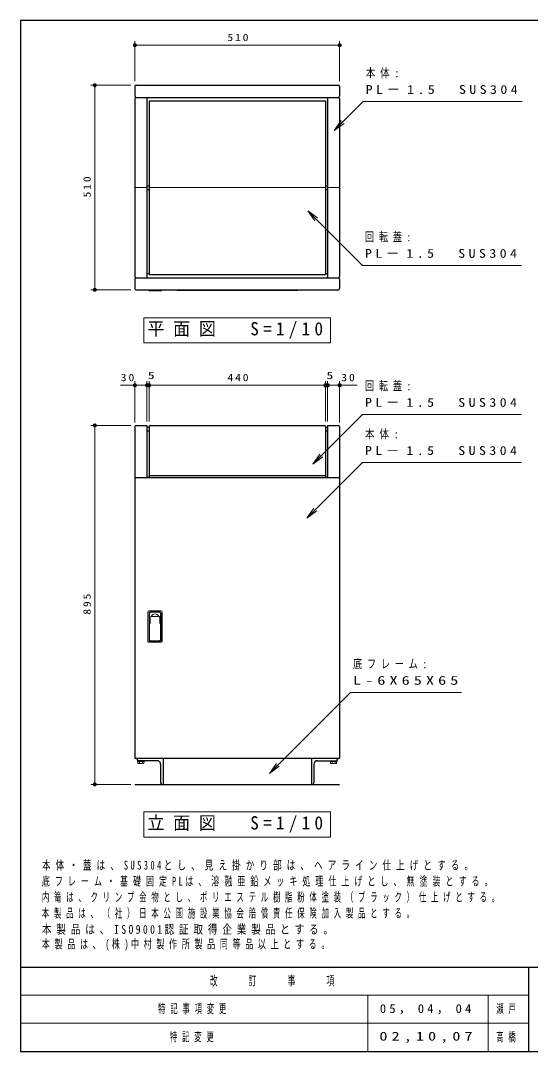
# Model space of a CAD drawing. Units: millimetres on the paper, scale 1:10. Extents: x -365 to 12, y -47 to 257.
# Drawn here: x -365 to -238, y 0 to 257 of the extents above; entities that cross this region are included whole.
import ezdxf
from ezdxf.enums import TextEntityAlignment as Align

# ---------------------------------------------------------------- set-up
doc = ezdxf.new("R2010")
doc.units = ezdxf.units.MM
doc.layers.add('LY_1', color=7, linetype='Continuous', lineweight=13)
doc.layers.add('LY_2', color=7, linetype='Continuous', lineweight=13)
doc.styles.add('ＭＳ ゴシック', font='')
doc.styles.get('ＭＳ ゴシック').set_extended_font_data('MS Gothic')

# ---------------------------------------------------------------- blocks, each defined once
blk = doc.blocks.new('filled_dot')
at = {"color": 0, "linetype": 'Continuous', "lineweight": -2, "const_width": 1.25}
blk.add_lwpolyline([(-0.625, 0, 1), (0.625, 0, 1)], format="xyb", close=True, dxfattribs=at)

msp = doc.modelspace()

# ---------------------------------------------------------------- linework, layer by layer
at = {"layer": 'LY_1'}
for p, q in [((-336.517, 241.871), (-336.517, 251.871)), ((-285.517, 241.871), (-285.517, 251.871)), ((-336.517, 250.871), (-285.517, 250.871)), ((-337.517, 240.871), (-347.517, 240.871)), ((-346.517, 189.871), (-346.517, 240.871)), ((-286.898, 229.602), (-285.131, 232.077)), ((-286.898, 229.602), (-284.777, 231.724)), ((-284.424, 231.37), (-286.898, 229.602)), ((-336.517, 215.371), (-333.517, 215.371)), ((-333.017, 215.371), (-289.017, 215.371)), ((-288.517, 215.371), (-285.517, 215.371)), ((-291.71, 207.088), (-293.478, 209.563)), ((-293.478, 209.563), (-291.003, 207.795)), ((-293.478, 209.563), (-291.356, 207.441)), ((-337.517, 189.871), (-347.517, 189.871)), ((-333.267, 189.871), (-329.767, 189.871)), ((-333.267, 189.761), (-333.267, 189.871)), ((-333.267, 189.761), (-329.767, 189.761)), ((-333.017, 189.651), (-333.267, 189.761)), ((-333.017, 189.651), (-330.017, 189.651)), ((-330.017, 189.651), (-329.767, 189.761)), ((-329.767, 189.761), (-329.767, 189.871)), ((-287.767, 182.921), (-334.267, 182.921)), ((-334.267, 182.921), (-334.267, 176.621)), ((-287.767, 176.621), (-287.767, 182.921)), ((-334.267, 176.621), (-287.767, 176.621)), ((-336.517, 156.77), (-336.517, 167.07)), ((-333.517, 157.07), (-333.517, 167.07)), ((-333.017, 157.07), (-333.017, 167.07)), ((-289.017, 157.07), (-289.017, 167.07)), ((-288.517, 157.07), (-288.517, 167.07)), ((-285.517, 156.77), (-285.517, 167.07)), ((-340.129, 166.07), (-333.517, 166.07)), ((-333.517, 166.07), (-331.186, 166.07)), ((-333.017, 166.07), (-289.017, 166.07)), ((-289.017, 166.07), (-286.686, 166.07)), ((-288.517, 166.07), (-281.194, 166.07)), ((-337.517, 156.07), (-347.517, 156.07)), ((-346.517, 66.57), (-346.517, 156.07)), ((-292.212, 146.445), (-290.445, 148.92)), ((-292.212, 146.445), (-290.091, 148.567)), ((-289.737, 148.213), (-292.212, 146.445)), ((-333.017, 143.563), (-289.017, 143.563)), ((-293.684, 132.974), (-291.916, 135.449)), ((-293.684, 132.974), (-291.563, 135.095)), ((-291.209, 134.742), (-293.684, 132.974)), ((-333.267, 109.62), (-333.267, 102.22)), ((-333.067, 109.82), (-329.967, 109.82)), ((-333.017, 109.37), (-333.017, 102.47)), ((-332.917, 108.97), (-332.917, 102.87)), ((-332.817, 109.57), (-330.217, 109.57)), ((-332.717, 108.22), (-332.717, 106.67)), ((-332.517, 108.42), (-330.517, 108.42)), ((-332.417, 109.47), (-330.617, 109.47)), ((-330.317, 108.22), (-330.317, 106.67)), ((-330.117, 108.97), (-330.117, 102.87)), ((-330.017, 109.37), (-330.017, 102.47)), ((-329.767, 109.62), (-329.767, 102.22)), ((-332.917, 106.67), (-332.717, 106.67)), ((-330.317, 106.67), (-330.117, 106.67)), ((-333.067, 102.02), (-329.967, 102.02)), ((-332.817, 102.27), (-330.217, 102.27)), ((-332.417, 102.37), (-330.617, 102.37)), ((-335.867, 72.47), (-335.867, 72.31)), ((-334.167, 72.31), (-335.867, 72.31)), ((-335.767, 72.31), (-335.767, 71.76)), ((-335.417, 72.31), (-335.417, 71.76)), ((-334.617, 72.31), (-334.617, 71.76)), ((-334.267, 72.31), (-334.267, 71.76)), ((-334.167, 72.47), (-334.167, 72.31)), ((-287.867, 72.47), (-287.867, 72.31)), ((-287.867, 72.31), (-286.167, 72.31)), ((-287.767, 72.31), (-287.767, 71.76)), ((-287.417, 72.31), (-287.417, 71.76)), ((-286.617, 72.31), (-286.617, 71.76)), ((-286.267, 72.31), (-286.267, 71.76)), ((-286.167, 72.47), (-286.167, 72.31)), ((-334.267, 71.76), (-335.767, 71.76)), ((-303.026, 69.312), (-301.258, 71.787)), ((-303.026, 69.312), (-300.904, 71.434)), ((-300.551, 71.08), (-303.026, 69.312)), ((-287.767, 71.76), (-286.267, 71.76)), ((-337.517, 66.57), (-347.517, 66.57)), ((-287.767, 59.72), (-334.267, 59.72)), ((-334.267, 59.72), (-334.267, 53.42)), ((-287.767, 53.42), (-287.767, 59.72)), ((-334.267, 53.42), (-287.767, 53.42))]:
    msp.add_line(p, q, dxfattribs=at)
at = {"layer": 'LY_1', "color": 3, "lineweight": 25}
for p, q in [((-336.517, 240.571), (-336.517, 238.171)), ((-336.217, 240.871), (-285.817, 240.871)), ((-285.517, 240.571), (-285.517, 238.171)), ((-336.517, 237.571), (-336.517, 193.171)), ((-336.217, 237.871), (-285.817, 237.871)), ((-333.517, 237.871), (-333.517, 192.871)), ((-333.017, 237.018), (-333.017, 193.725)), ((-333.017, 237.018), (-289.017, 237.018)), ((-289.017, 237.018), (-289.017, 193.725)), ((-288.517, 237.871), (-288.517, 192.871)), ((-285.517, 237.571), (-285.517, 193.171)), ((-333.517, 215.821), (-333.017, 215.821)), ((-333.517, 214.921), (-333.017, 214.921)), ((-289.017, 215.821), (-288.517, 215.821)), ((-289.017, 214.921), (-288.517, 214.921)), ((-336.217, 192.871), (-285.817, 192.871)), ((-333.517, 193.921), (-333.017, 193.921)), ((-333.017, 193.725), (-289.017, 193.725)), ((-289.017, 193.921), (-288.517, 193.921)), ((-336.517, 192.571), (-336.517, 190.171)), ((-285.517, 192.571), (-285.517, 190.171)), ((-336.217, 189.871), (-285.817, 189.871)), ((-326.017, 189.871), (-326.017, 189.771)), ((-326.017, 189.771), (-296.017, 189.771)), ((-296.017, 189.871), (-296.017, 189.771)), ((-336.517, 155.77), (-336.517, 73.07)), ((-336.217, 156.07), (-333.517, 156.07)), ((-333.517, 156.07), (-333.517, 143.07)), ((-333.517, 155.654), (-333.017, 155.654)), ((-333.517, 154.754), (-333.017, 154.754)), ((-333.017, 155.77), (-333.017, 143.174)), ((-332.717, 156.07), (-289.317, 156.07)), ((-289.017, 155.77), (-289.017, 143.174)), ((-289.017, 155.654), (-288.517, 155.654)), ((-289.017, 154.754), (-288.517, 154.754)), ((-288.517, 156.07), (-288.517, 143.07)), ((-288.517, 156.07), (-285.817, 156.07)), ((-285.517, 155.77), (-285.517, 73.07)), ((-336.517, 143.07), (-285.517, 143.07)), ((-333.517, 143.174), (-288.517, 143.174)), ((-336.517, 73.07), (-285.517, 73.07)), ((-336.017, 73.07), (-336.017, 72.87)), ((-330.967, 72.47), (-335.617, 72.47)), ((-329.517, 73.07), (-329.517, 66.57)), ((-292.517, 73.07), (-292.517, 66.57)), ((-291.067, 72.47), (-286.417, 72.47)), ((-286.017, 73.07), (-286.017, 72.87)), ((-330.117, 71.62), (-330.117, 66.97)), ((-291.917, 71.62), (-291.917, 66.97)), ((-336.517, 66.57), (-285.517, 66.57))]:
    msp.add_line(p, q, dxfattribs=at)
at = {"layer": 'LY_1'}
for points in [[(-286.898, 229.602), (-279.689, 236.811), (-240.038, 236.811)], [(-293.478, 209.563), (-279.864, 195.949), (-240.213, 195.949)], [(-292.212, 146.445), (-279.864, 158.793), (-240.213, 158.793)], [(-293.684, 132.974), (-279.864, 146.793), (-240.213, 146.793)], [(-303.026, 69.312), (-282.848, 89.49), (-255.197, 89.49)]]:
    msp.add_lwpolyline(points, dxfattribs=at)
at = {"layer": 'LY_1', "color": 3, "lineweight": 25}
for centre, radius, start, end in [((-336.217, 240.571), 0.3, 90, 180), ((-285.817, 240.571), 0.3, 0, 90), ((-336.217, 238.171), 0.3, 179.99999, 270), ((-336.217, 237.571), 0.3, 90, 180), ((-285.817, 238.171), 0.3, 270, 0), ((-285.817, 237.571), 0.3, 0, 90), ((-336.217, 193.171), 0.3, 179.99999, 270), ((-336.217, 192.571), 0.3, 90, 180), ((-285.817, 193.171), 0.3, 270, 0), ((-285.817, 192.571), 0.3, 0, 90), ((-336.217, 190.171), 0.3, 179.99999, 270), ((-285.817, 190.171), 0.3, 270, 0), ((-336.217, 155.77), 0.3, 90, 180), ((-332.717, 155.77), 0.3, 90, 180), ((-289.317, 155.77), 0.3, 0, 90), ((-285.817, 155.77), 0.3, 0, 90), ((-335.617, 72.87), 0.4, 180.00001, 270), ((-330.967, 71.62), 0.85, 0, 90), ((-291.067, 71.62), 0.85, 90, 180), ((-286.417, 72.87), 0.4, 270, 0), ((-329.717, 66.97), 0.4, 180.00001, 270), ((-292.317, 66.97), 0.4, 270, 0)]:
    msp.add_arc(centre, radius, start, end, dxfattribs=at)
at = {"layer": 'LY_1'}
for centre, radius, start, end in [((-333.067, 109.62), 0.2, 89.99998, 179.99996), ((-332.817, 109.37), 0.2, 89.99998, 179.99996), ((-332.417, 108.97), 0.5, 89.99998, 179.99996), ((-332.517, 108.22), 0.2, 89.99998, 179.99996), ((-331.517, 108.07), 1, 20.48732, 159.5127), ((-330.617, 108.97), 0.5, 0, 89.99998), ((-330.517, 108.22), 0.2, 0, 89.99998), ((-330.217, 109.37), 0.2, 0, 89.99998), ((-329.967, 109.62), 0.2, 0, 89.99998), ((-332.417, 102.87), 0.5, 179.99998, 270.00003), ((-330.617, 102.87), 0.5, 270.00002, 0), ((-333.067, 102.22), 0.2, 179.99998, 270.00003), ((-332.817, 102.47), 0.2, 179.99998, 270.00003), ((-330.217, 102.47), 0.2, 270.00002, 0), ((-329.967, 102.22), 0.2, 270.00002, 0)]:
    msp.add_arc(centre, radius, start, end, dxfattribs=at)
at = {"layer": 'LY_2', "color": 20, "lineweight": 25}
for p, q in [((0, 257), (-365, 257)), ((-365, 257), (-365, 0)), ((-365, 21), (0, 21)), ((-365, 0), (0, 0))]:
    msp.add_line(p, q, dxfattribs=at)
at = {"layer": 'LY_2', "color": 3, "lineweight": 25}
msp.add_line((-238.5, 21), (-238.5, 0), dxfattribs=at)
at = {"layer": 'LY_2'}
for p, q in [((-365, 14), (-238.5, 14)), ((-278.5, 14), (-278.5, 0)), ((-248.5, 14), (-248.5, 0)), ((-365, 7), (-238.5, 7))]:
    msp.add_line(p, q, dxfattribs=at)

# ---------------------------------------------------------------- block references
at = {"layer": 'LY_1', "xscale": 0.4, "yscale": 0.4}
for p in [(-336.517, 250.871), (-336.517, 166.07)]:
    msp.add_blockref('filled_dot', p, dxfattribs=at)
at = {"layer": 'LY_1'}
for p, xscale, yscale, rotation in [((-285.517, 250.871), 0.4, 0.4, 180), ((-346.517, 240.871), 0.4, 0.4, 270), ((-346.517, 189.871), 0.4, 0.4, 90), ((-333.517, 166.07), 0.4, 0.4, 180), ((-333.017, 166.07), 0.431, 0.431, 180), ((-289.017, 166.07), 0.431, 0.431, 180), ((-288.517, 166.07), 0.431, 0.431, 180), ((-285.517, 166.07), 0.431, 0.431, 180), ((-346.517, 156.07), 0.4, 0.4, 270), ((-346.517, 66.57), 0.4, 0.4, 90)]:
    msp.add_blockref('filled_dot', p, dxfattribs=dict(at, xscale=xscale, yscale=yscale, rotation=rotation))

# ---------------------------------------------------------------- texts
at = {"layer": 'LY_1', "style": 'ＭＳ ゴシック', "width": 1.35}
for p in [(-332.461, 167.07), (-287.961, 167.07)]:
    msp.add_text('5', height=1.833, dxfattribs=at).set_placement(p, align=Align.BOTTOM_CENTER)
at = {"layer": 'LY_1', "style": 'ＭＳ ゴシック'}
for s, insert, char_height, attachment_point in [('\\T1.33;\\W1.15;510', (-310.617, 251.871), 1.833, 8), ('\\T1.5;\\W0.8;本体:', (-279.038, 243.811), 2.199, 4), ('\\T1.5;\\W1.15;PL－1.5\u3000SUS304', (-279.038, 239.811), 2.199, 4), ('\\T1.5;\\W0.75;回転蓋:', (-279.213, 202.949), 2.199, 4), ('\\T1.5;\\W1.15;PL－1.5\u3000SUS304', (-279.213, 198.949), 2.199, 4), ('\\T1.5;\\W0.95;平面図\u3000S=1/10', (-311.017, 179.771), 3.299, 5), ('\\T1.34;\\W1.15;30', (-338.129, 167.07), 1.833, 8), ('\\T1.33;\\W1.15;440', (-310.602, 167.07), 1.833, 8), ('\\T1.34;\\W1.15;30', (-283.193, 167.07), 1.833, 8), ('\\T1.5;\\W0.75;回転蓋:', (-279.213, 165.793), 2.199, 4), ('\\T1.5;\\W1.15;PL－1.5\u3000SUS304', (-279.213, 161.793), 2.199, 4), ('\\T1.5;\\W0.8;本体:', (-279.213, 153.793), 2.199, 4), ('\\T1.5;\\W1.15;PL－1.5\u3000SUS304', (-279.213, 149.793), 2.199, 4), ('\\T1.5;\\W0.75;底フレーム:', (-282.197, 96.49), 2.199, 4), ('\\T1.5;\\W1.35;L-6X65X65', (-282.197, 92.49), 2.199, 4), ('\\T1.5;\\W0.95;立面図\u3000S=1/10', (-311.017, 56.57), 3.299, 5), ('\\T1.58;\\W0.7;本体・蓋は、SUS304とし、見え掛かり部は、ヘアライン仕上げとする。', (-359.706, 45.066), 2.199, 7), ('\\T1.62;\\W0.65;底フレーム・基礎固定PLは、溶融亜鉛メッキ処理仕上げとし、無塗装とする。', (-359.706, 41.066), 2.199, 7), ('\\T1.64;\\W0.6;内篭は、クリンプ金物とし、ポリエステル樹脂粉体塗装（ブラック）仕上げとする。', (-359.706, 37.066), 2.199, 7), ('\\T1.64;\\W0.6;本製品は、（社）日本公園施設業協会賠償責任保険加入製品とする。', (-359.706, 33.066), 2.199, 7), ('\\T1.5;\\W0.8;本製品は、ISO9001認証取得企業製品とする。', (-359.706, 29.066), 2.199, 7), ('\\T1.58;\\W0.65;本製品は、(株)中村製作所製品同等品以上とする。', (-359.706, 25.066), 2.199, 7), ('\\T1.64;\\W0.6;特記事項変更', (-330.75, 10.5), 2.199, 4), ('\\T1.5;\\W1.05;05，04，04', (-275.5, 10.5), 2.199, 4), ('\\T1.64;\\W0.6;瀬戸', (-246.5, 10.5), 2.199, 4), ('\\T1.64;\\W0.6;特記変更', (-321.75, 3.5), 2.199, 5), ('\\T1.5;\\W1.35;02,10,07', (-263.5, 3.5), 2.199, 5), ('\\T1.64;\\W0.6;高橋', (-243.5, 3.5), 2.199, 5)]:
    msp.add_mtext(s, dxfattribs=dict(at, insert=insert, char_height=char_height, attachment_point=attachment_point))
at = {"layer": 'LY_1', "char_height": 1.833, "attachment_point": 8, "rotation": 90, "style": 'ＭＳ ゴシック'}
for s, insert in [('\\T1.33;\\W1.15;510', (-347.517, 215.771)), ('\\T1.33;\\W1.15;895', (-347.517, 111.737))]:
    msp.add_mtext(s, dxfattribs=dict(at, insert=insert))
at = {"layer": 'LY_2', "insert": (-301.75, 17.5), "char_height": 2.346, "attachment_point": 5, "style": 'ＭＳ ゴシック'}
msp.add_mtext('\\T1.64;\\W0.6;改\u3000\u3000訂\u3000\u3000事\u3000\u3000項', dxfattribs=at)

doc.saveas('drawing.dxf')
